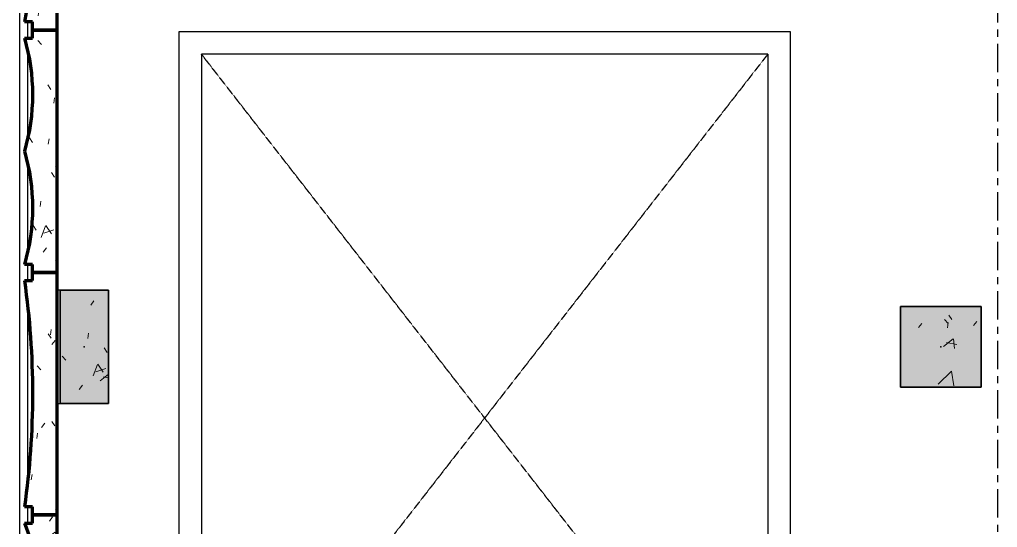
# Model space of a CAD drawing. Header units: millimetres. Extents: x -1379 to 1385823, y -4884429 to 548763.
# Drawn here: x 656428 to 662473, y -2366166 to -2363023 of the extents above; entities that cross this region are included whole.
import ezdxf
from ezdxf.enums import TextEntityAlignment as Align

# ---------------------------------------------------------------- set-up
doc = ezdxf.new("R2010")
doc.units = ezdxf.units.MM
for name, pattern in [('CENTER', [50.8, 31.75, -6.35, 6.35, -6.35]), ('HIDDEN', [0.375, 0.25, -0.125]), ('TA_GL_000.70000', [1.925, 0.7, -0.175, 0.175, -0.175, 0.7])]:
    doc.linetypes.add(name, pattern=pattern)
for name, color, linetype in [('000 - 0_SYM_DWG_GRIDLINE_MAIN_COLOR_251', 251, 'Continuous'), ('000 - 0_SYM_DWG_HIDDENlINE_MAIN_COLOR_251', 251, 'HIDDEN'), ('000 - 0_SYM_DWG_SLOPE-SYM_TEXT_COLOR_3', 3, 'Continuous'), ('000 - CONCRETE_COL_HATCH_', 251, 'Continuous'), ('000 - CONCRETE_PRECAST_CUT_COLOR_4', 4, 'Continuous'), ('000 - EXISTING_BUILDING_MAIN_COLOR_251', 251, 'Continuous'), ('000 - EXISTING_COLUMN_CUT_COLOR_5', 5, 'Continuous'), ('000 - EXISTING_PRECAST_MAIN_COLOR_1', 1, 'Continuous'), ('000 - GRID', 251, 'CENTER')]:
    doc.layers.add(name, color=color, linetype=linetype)
doc.styles.add('ARIAL', font='arial.ttf')
doc.styles.add('TA', font='', dxfattribs={"height": 4.5})
doc.styles.get('TA').set_extended_font_data('Cordia New')

# ---------------------------------------------------------------- blocks, each defined once
blk = doc.blocks.new('DPA_Rectangular - 300 x 700mm-V4-IV01 - EGRESS LEVEL PLAN')
at = {"layer": '000 - EXISTING_BUILDING_MAIN_COLOR_251', "lineweight": 9}
h = blk.add_hatch(dxfattribs=at)
h.set_pattern_fill('FP_12', color=256, style=0, pattern_type=2)
h.set_pattern_definition([(140, (-2307587, -228609), (63.75582, 728.7365), [76.2, -838.2]), (85, (-2307587, -228609), (-764.2276, -140.97162), [60.96, -670.56]), (190.451, (-2307581.7, -228548.26), (-700.46675, 587.77), [64.76, -712.36]), (136.184, (-2307790.2, -228609), (168.17096, 1084.31624), [114.3, -1257.3]), (186.636, (-2307776.2, -228518.6), (-989.70985, 949.6099), [97.14, -1068.54]), (81.184, (-2307790.2, -228609), (-989.70115, 949.62055), [91.44, -1005.84]), (111, (-2307739.4, -228507.4), (409.06057, 606.45787), [76.2, -838.2]), (56, (-2307739.4, -228507.4), (-736.75292, 247.20834), [60.96, -670.56]), (161.451, (-2307705.3, -228456.85), (-327.68547, 853.66825), [64.76, -712.36]), (127.5, (-2307587, -228609), (-338.22012, 12.354693), [33.528, -628.904, 33.528, -1320.292]), (127.5, (-2307587, -228609), (-338.22012, 12.354693), [-695.96, -647.192, 33.528, -639.572]), (97.5, (-2307587, -228609), (-400.722127, 267.278874), [33.528, -354.584, 33.528, -870.204]), (97.5, (-2307587, -228609), (-400.722127, 267.278874), [-421.64, -613.664, 33.528, -223.012]), (57.5, (-2307587, -228835.56), (22.915345, 542.36333), [33.528, -220.472, 33.528, -1810.512]), (57.5, (-2307587, -228835.56), (22.915345, 542.36333), [-287.528, -758.952, 33.528, -1018.032]), (47.5, (-2307587, -228937.16), (-101.70711, 592.51696), [33.528, -296.672, 33.528, -1239.52]), (47.5, (-2307587, -228937.16), (-101.70711, 592.51696), [-363.728, -492.76, 33.528, -713.232])])
h.paths.add_polyline_path([(150, -350), (150, 350), (-150, 350), (-150, -350), (27.2, -350)])
at = {"layer": '000 - EXISTING_BUILDING_MAIN_COLOR_251'}
for p, q in [((-150, 350), (150, 350)), ((-150, -350), (-150, 350)), ((150, 350), (150, -350)), ((150, -350), (-150, -350))]:
    blk.add_line(p, q, dxfattribs=at)
blk = doc.blocks.new('DPA_Rectangular - 500 x 500mm-V6-IV01 - EGRESS LEVEL PLAN')
at = {"layer": '000 - EXISTING_BUILDING_MAIN_COLOR_251', "lineweight": 9}
h = blk.add_hatch(dxfattribs=at)
h.set_pattern_fill('FP_15', color=256, style=0, pattern_type=2)
h.set_pattern_definition([(50, (-228609, 2312882), (728.7365, -63.75582), [76.2, -838.2]), (355, (-228609, 2312882), (-140.97162, 764.2276), [60.96, -670.56]), (100.451, (-228548.26, 2312876.7), (587.77, 700.46675), [64.76, -712.36]), (46.184, (-228609, 2313085.2), (1084.31624, -168.17096), [114.3, -1257.3]), (96.636, (-228518.6, 2313071.2), (949.6099, 989.70985), [97.14, -1068.54]), (351.184, (-228609, 2313085.2), (949.62055, 989.70115), [91.44, -1005.84]), (21, (-228507.4, 2313034.4), (606.45787, -409.06057), [76.2, -838.2]), (326, (-228507.4, 2313034.4), (247.20834, 736.75292), [60.96, -670.56]), (71.451, (-228456.85, 2313000.3), (853.66825, 327.68547), [64.76, -712.36]), (37.5, (-228609, 2312882), (12.354693, 338.22012), [33.528, -628.904, 33.528, -1320.292]), (37.5, (-228609, 2312882), (12.354693, 338.22012), [-695.96, -647.192, 33.528, -639.572]), (7.5, (-228609, 2312882), (267.278874, 400.722127), [33.528, -354.584, 33.528, -870.204]), (7.5, (-228609, 2312882), (267.278874, 400.722127), [-421.64, -613.664, 33.528, -223.012]), (327.5, (-228835.56, 2312882), (542.36333, -22.915345), [33.528, -220.472, 33.528, -1810.512]), (327.5, (-228835.56, 2312882), (542.36333, -22.915345), [-287.528, -758.952, 33.528, -1018.032]), (317.5, (-228937.16, 2312882), (592.51696, 101.70711), [33.528, -296.672, 33.528, -1239.52]), (317.5, (-228937.16, 2312882), (592.51696, 101.70711), [-363.728, -492.76, 33.528, -713.232])])
h.paths.add_polyline_path([(-250, -250), (250, -250), (250, 250), (-250, 250), (-250, 183.7)])
at = {"layer": '000 - EXISTING_BUILDING_MAIN_COLOR_251'}
for p, q in [((-250, 250), (250, 250)), ((-250, -250), (-250, 250)), ((250, 250), (250, -250)), ((250, -250), (-250, -250))]:
    blk.add_line(p, q, dxfattribs=at)
blk = doc.blocks.new('DPA_Curved type C_Left 1 - Curved Type C_Left-V44-IV01 - EGRESS LEVEL PLAN')
at = {"layer": '000 - EXISTING_PRECAST_MAIN_COLOR_1', "lineweight": 9}
h = blk.add_hatch(dxfattribs=at)
h.set_pattern_fill('FP_36', color=256, style=0, pattern_type=2)
h.set_pattern_definition([(50, (-225899, 2307417), (728.7365, -63.75582), [76.2, -838.2]), (355, (-225899, 2307417), (-140.97162, 764.2276), [60.96, -670.56]), (100.451, (-225838.26, 2307411.7), (587.77, 700.46675), [64.76, -712.36]), (46.184, (-225899, 2307620.2), (1084.31624, -168.17096), [114.3, -1257.3]), (96.636, (-225808.6, 2307606.2), (949.6099, 989.70985), [97.14, -1068.54]), (351.184, (-225899, 2307620.2), (949.62055, 989.70115), [91.44, -1005.84]), (21, (-225797.4, 2307569.4), (606.45787, -409.06057), [76.2, -838.2]), (326, (-225797.4, 2307569.4), (247.20834, 736.75292), [60.96, -670.56]), (71.451, (-225746.85, 2307535.3), (853.66825, 327.68547), [64.76, -712.36]), (37.5, (-225899, 2307417), (12.354693, 338.22012), [33.528, -628.904, 33.528, -1320.292]), (37.5, (-225899, 2307417), (12.354693, 338.22012), [-695.96, -647.192, 33.528, -639.572]), (7.5, (-225899, 2307417), (267.278874, 400.722127), [33.528, -354.584, 33.528, -870.204]), (7.5, (-225899, 2307417), (267.278874, 400.722127), [-421.64, -613.664, 33.528, -223.012]), (327.5, (-226125.56, 2307417), (542.36333, -22.915345), [33.528, -220.472, 33.528, -1810.512]), (327.5, (-226125.56, 2307417), (542.36333, -22.915345), [-287.528, -758.952, 33.528, -1018.032]), (317.5, (-226227.16, 2307417), (592.51696, 101.70711), [33.528, -296.672, 33.528, -1239.52]), (317.5, (-226227.16, 2307417), (592.51696, 101.70711), [-363.728, -492.76, 33.528, -713.232])])
h.paths.add_polyline_path([(-750, 0), (750, 0), (750, 150), (700, 150), (700, 200), (545.8, 172.2), (390, 155.4), (233.3, 149.8), (75.3, 155.6), (-79.1, 172.2), (-233.3, 200), (-309.1, 172.2), (-387.3, 155.4), (-469.7, 150), (-547.1, 155.6), (-624.9, 172.3), (-700, 200), (-700, 150), (-750, 150), (-750, 129.8)])
at = {"layer": '000 - EXISTING_PRECAST_MAIN_COLOR_1', "lineweight": 70}
for p, q in [((-700, 200), (-700, 150)), ((700, 150), (700, 200)), ((-700, 150), (-750, 150)), ((-750, 150), (-750, 0)), ((750, 150), (700, 150)), ((750, 0), (750, 150)), ((-750, 0), (750, 0))]:
    blk.add_line(p, q, dxfattribs=at)
for centre, radius, start, end in [((-466.7, 717.5), 567.7, 245.72937, 294.27063), ((233.3, 2346.1), 2196.2, 257.73193, 282.26807)]:
    blk.add_arc(centre, radius, start, end, dxfattribs=at)
blk = doc.blocks.new('DPA_Curved type B 1 - Curved Type B-V45-IV01 - EGRESS LEVEL PLAN')
at = {"layer": '000 - EXISTING_PRECAST_MAIN_COLOR_1', "lineweight": 9}
h = blk.add_hatch(dxfattribs=at)
h.set_pattern_fill('FP_37', color=256, style=0, pattern_type=2)
h.set_pattern_definition([(50, (-227399, 2307417), (728.7365, -63.75582), [76.2, -838.2]), (355, (-227399, 2307417), (-140.97162, 764.2276), [60.96, -670.56]), (100.451, (-227338.26, 2307411.7), (587.77, 700.46675), [64.76, -712.36]), (46.184, (-227399, 2307620.2), (1084.31624, -168.17096), [114.3, -1257.3]), (96.636, (-227308.6, 2307606.2), (949.6099, 989.70985), [97.14, -1068.54]), (351.184, (-227399, 2307620.2), (949.62055, 989.70115), [91.44, -1005.84]), (21, (-227297.4, 2307569.4), (606.45787, -409.06057), [76.2, -838.2]), (326, (-227297.4, 2307569.4), (247.20834, 736.75292), [60.96, -670.56]), (71.451, (-227246.85, 2307535.3), (853.66825, 327.68547), [64.76, -712.36]), (37.5, (-227399, 2307417), (12.354693, 338.22012), [33.528, -628.904, 33.528, -1320.292]), (37.5, (-227399, 2307417), (12.354693, 338.22012), [-695.96, -647.192, 33.528, -639.572]), (7.5, (-227399, 2307417), (267.278874, 400.722127), [33.528, -354.584, 33.528, -870.204]), (7.5, (-227399, 2307417), (267.278874, 400.722127), [-421.64, -613.664, 33.528, -223.012]), (327.5, (-227625.56, 2307417), (542.36333, -22.915345), [33.528, -220.472, 33.528, -1810.512]), (327.5, (-227625.56, 2307417), (542.36333, -22.915345), [-287.528, -758.952, 33.528, -1018.032]), (317.5, (-227727.16, 2307417), (592.51696, 101.70711), [33.528, -296.672, 33.528, -1239.52]), (317.5, (-227727.16, 2307417), (592.51696, 101.70711), [-363.728, -492.76, 33.528, -713.232])])
h.paths.add_polyline_path([(-740, 0), (750, 0), (750, 150), (700, 150), (700, 200), (585.1, 172.3), (468.1, 155.6), (350, 150), (231.9, 155.6), (114.9, 172.3), (0, 200), (-116.5, 172.1), (-231.9, 155.6), (-350, 150), (-468.1, 155.6), (-585.1, 172.3), (-700, 200), (-700, 150), (-750, 150), (-750, 0)])
at = {"layer": '000 - EXISTING_PRECAST_MAIN_COLOR_1', "lineweight": 70}
for p, q in [((-700, 200), (-700, 150)), ((700, 150), (700, 200)), ((-700, 150), (-750, 150)), ((-750, 150), (-750, 0)), ((750, 150), (700, 150)), ((750, 0), (750, 150)), ((-750, 0), (750, 0))]:
    blk.add_line(p, q, dxfattribs=at)
for centre in [(-350, 1400), (350, 1400)]:
    blk.add_arc(centre, 1250, 253.74023, 286.25977, dxfattribs=at)
blk = doc.blocks.new('DPA_Curved type A 1 - Curved Type A-V46-IV01 - EGRESS LEVEL PLAN')
at = {"layer": '000 - EXISTING_PRECAST_MAIN_COLOR_1', "lineweight": 9}
h = blk.add_hatch(dxfattribs=at)
h.set_pattern_fill('FP_38', color=256, style=0, pattern_type=2)
h.set_pattern_definition([(50, (-228899, 2307417), (728.7365, -63.75582), [76.2, -838.2]), (355, (-228899, 2307417), (-140.97162, 764.2276), [60.96, -670.56]), (100.451, (-228838.26, 2307411.7), (587.77, 700.46675), [64.76, -712.36]), (46.184, (-228899, 2307620.2), (1084.31624, -168.17096), [114.3, -1257.3]), (96.636, (-228808.6, 2307606.2), (949.6099, 989.70985), [97.14, -1068.54]), (351.184, (-228899, 2307620.2), (949.62055, 989.70115), [91.44, -1005.84]), (21, (-228797.4, 2307569.4), (606.45787, -409.06057), [76.2, -838.2]), (326, (-228797.4, 2307569.4), (247.20834, 736.75292), [60.96, -670.56]), (71.451, (-228746.85, 2307535.3), (853.66825, 327.68547), [64.76, -712.36]), (37.5, (-228899, 2307417), (12.354693, 338.22012), [33.528, -628.904, 33.528, -1320.292]), (37.5, (-228899, 2307417), (12.354693, 338.22012), [-695.96, -647.192, 33.528, -639.572]), (7.5, (-228899, 2307417), (267.278874, 400.722127), [33.528, -354.584, 33.528, -870.204]), (7.5, (-228899, 2307417), (267.278874, 400.722127), [-421.64, -613.664, 33.528, -223.012]), (327.5, (-229125.56, 2307417), (542.36333, -22.915345), [33.528, -220.472, 33.528, -1810.512]), (327.5, (-229125.56, 2307417), (542.36333, -22.915345), [-287.528, -758.952, 33.528, -1018.032]), (317.5, (-229227.16, 2307417), (592.51696, 101.70711), [33.528, -296.672, 33.528, -1239.52]), (317.5, (-229227.16, 2307417), (592.51696, 101.70711), [-363.728, -492.76, 33.528, -713.232])])
h.paths.add_polyline_path([(750, 0), (750, 150), (700, 150), (700, 200), (466.4, 172.2), (234, 155.6), (0, 150), (-234, 155.6), (-467.5, 172.3), (-700, 200), (-700, 150), (-750, 150), (-750, 0), (60, 0)])
at = {"layer": '000 - EXISTING_PRECAST_MAIN_COLOR_1', "lineweight": 70}
for p, q in [((-700, 200), (-700, 150)), ((700, 150), (700, 200)), ((-700, 150), (-750, 150)), ((-750, 150), (-750, 0)), ((750, 150), (700, 150)), ((750, 0), (750, 150)), ((-750, 0), (750, 0))]:
    blk.add_line(p, q, dxfattribs=at)
blk.add_arc((0, 5078.8), 4928.8, 261.83504, 278.16496, dxfattribs=at)
blk = doc.blocks.new('DPA_Curved type C_Left 1 - Curved Type C_Left-V47-IV01 - EGRESS LEVEL PLAN')
at = {"layer": '000 - EXISTING_PRECAST_MAIN_COLOR_1', "lineweight": 9}
h = blk.add_hatch(dxfattribs=at)
h.set_pattern_fill('FP_44', color=256, style=0, pattern_type=2)
h.set_pattern_definition([(50, (-230399, 2307417), (728.7365, -63.75582), [76.2, -838.2]), (355, (-230399, 2307417), (-140.97162, 764.2276), [60.96, -670.56]), (100.451, (-230338.26, 2307411.7), (587.77, 700.46675), [64.76, -712.36]), (46.184, (-230399, 2307620.2), (1084.31624, -168.17096), [114.3, -1257.3]), (96.636, (-230308.6, 2307606.2), (949.6099, 989.70985), [97.14, -1068.54]), (351.184, (-230399, 2307620.2), (949.62055, 989.70115), [91.44, -1005.84]), (21, (-230297.4, 2307569.4), (606.45787, -409.06057), [76.2, -838.2]), (326, (-230297.4, 2307569.4), (247.20834, 736.75292), [60.96, -670.56]), (71.451, (-230246.85, 2307535.3), (853.66825, 327.68547), [64.76, -712.36]), (37.5, (-230399, 2307417), (12.354693, 338.22012), [33.528, -628.904, 33.528, -1320.292]), (37.5, (-230399, 2307417), (12.354693, 338.22012), [-695.96, -647.192, 33.528, -639.572]), (7.5, (-230399, 2307417), (267.278874, 400.722127), [33.528, -354.584, 33.528, -870.204]), (7.5, (-230399, 2307417), (267.278874, 400.722127), [-421.64, -613.664, 33.528, -223.012]), (327.5, (-230625.56, 2307417), (542.36333, -22.915345), [33.528, -220.472, 33.528, -1810.512]), (327.5, (-230625.56, 2307417), (542.36333, -22.915345), [-287.528, -758.952, 33.528, -1018.032]), (317.5, (-230727.16, 2307417), (592.51696, 101.70711), [33.528, -296.672, 33.528, -1239.52]), (317.5, (-230727.16, 2307417), (592.51696, 101.70711), [-363.728, -492.76, 33.528, -713.232])])
h.paths.add_polyline_path([(-750, 0), (750, 0), (750, 150), (700, 150), (700, 200), (545.8, 172.2), (390, 155.4), (233.3, 149.8), (76.7, 155.4), (-79.1, 172.2), (-233.3, 200), (-309.1, 172.2), (-387.3, 155.4), (-466.7, 149.8), (-546.6, 155.5), (-628.1, 173.5), (-700, 200), (-700, 150), (-750, 150), (-750, 99.8)])
at = {"layer": '000 - EXISTING_PRECAST_MAIN_COLOR_1', "lineweight": 70}
for p, q in [((-700, 200), (-700, 150)), ((700, 150), (700, 200)), ((-700, 150), (-750, 150)), ((-750, 150), (-750, 0)), ((750, 150), (700, 150)), ((750, 0), (750, 150)), ((-750, 0), (750, 0))]:
    blk.add_line(p, q, dxfattribs=at)
for centre, radius, start, end in [((-466.7, 717.5), 567.7, 245.72937, 294.27063), ((233.3, 2346.1), 2196.2, 257.73193, 282.26807)]:
    blk.add_arc(centre, radius, start, end, dxfattribs=at)
blk = doc.blocks.new('*U3261')
at = {"layer": '000 - CONCRETE_COL_HATCH_'}
h = blk.add_hatch(dxfattribs=at)
h.set_pattern_fill('AR-CONC', color=256, scale=0.5)
h.set_pattern_definition([(50, (-1e-14, -6e-15), (3.5863, -0.31376), [0.375, -4.125]), (355, (-1e-14, -6e-15), (-0.693757, 3.76096), [0.3, -3.3]), (100.4514, (0.299, -0.026), (2.892544, 3.4472), [0.3187, -3.50571]), (46.1842, (-1e-14, 1), (5.336207, -0.827596), [0.5625, -6.1875]), (96.6356, (0.4447, 0.931), (4.67331, 4.87059), [0.47805, -5.25857]), (351.1842, (-1e-14, 1), (4.67331, 4.87059), [0.45, -4.95]), (21, (0.5, 0.75), (2.984535, -2.013094), [0.375, -4.125]), (326, (0.5, 0.75), (1.216577, 3.62575), [0.3, -3.3]), (71.4514, (0.7487, 0.5822), (4.201112, 1.612656), [0.3187, -3.50571]), (37.5, (-1e-14, -6e-15), (0.0607993, 1.6644693), [0, -3.26, 0, -3.35, 0, -3.3125]), (7.5, (-1e-14, -6e-15), (1.315348, 1.972059), [0, -1.91, 0, -3.185, 0, -1.2625]), (327.5, (-1.115, -6e-15), (2.669112, -0.1127744), [0, -1.25, 0, -3.9, 0, -5.175]), (317.5, (-1.615, -6e-15), (2.915931, 0.500525), [0, -1.625, 0, -2.59, 0, -3.675])])
h.paths.add_polyline_path([(-250, -250), (250, -250), (250, 250), (-250, 250)])
blk.add_point((0, 0))
at = {"layer": '000 - EXISTING_COLUMN_CUT_COLOR_5'}
blk.add_lwpolyline([(-250, -250), (250, -250), (250, 250), (-250, 250)], close=True, dxfattribs=at)
blk = doc.blocks.new('*U3263')
at = {"layer": '000 - CONCRETE_COL_HATCH_'}
h = blk.add_hatch(dxfattribs=at)
h.set_pattern_fill('AR-CONC', color=256, scale=0.5)
h.set_pattern_definition([(50, (0, 6e-15), (3.5863, -0.31376), [0.375, -4.125]), (355, (0, 6e-15), (-0.693757, 3.76096), [0.3, -3.3]), (100.4514, (0.299, -0.026), (2.892544, 3.4472), [0.3187, -3.50571]), (46.1842, (0, 1), (5.336207, -0.827596), [0.5625, -6.1875]), (96.6356, (0.4447, 0.931), (4.67331, 4.87059), [0.47805, -5.25857]), (351.1842, (0, 1), (4.67331, 4.87059), [0.45, -4.95]), (21, (0.5, 0.75), (2.984535, -2.013094), [0.375, -4.125]), (326, (0.5, 0.75), (1.216577, 3.62575), [0.3, -3.3]), (71.4514, (0.7487, 0.5822), (4.201112, 1.612656), [0.3187, -3.50571]), (37.5, (0, 6e-15), (0.0607993, 1.6644693), [0, -3.26, 0, -3.35, 0, -3.3125]), (7.5, (0, 6e-15), (1.315348, 1.9720586), [0, -1.91, 0, -3.185, 0, -1.2625]), (327.5, (-1.115, 6e-15), (2.669112, -0.1127744), [0, -1.25, 0, -3.9, 0, -5.175]), (317.5, (-1.615, 6e-15), (2.915931, 0.500525), [0, -1.625, 0, -2.59, 0, -3.675])])
h.paths.add_polyline_path([(-350, -150), (350, -150), (350, 150), (-350, 150)])
blk.add_point((0, 0))
at = {"layer": '000 - EXISTING_COLUMN_CUT_COLOR_5'}
blk.add_lwpolyline([(-350, -150), (350, -150), (350, 150), (-350, 150)], close=True, dxfattribs=at)
blk = doc.blocks.new('A$Cc52987c4')
at = {"layer": '000 - 0_SYM_DWG_HIDDENlINE_MAIN_COLOR_251'}
for p, q in [((15315, -5385), (10815, -1885)), ((10815, -5385), (15315, -1885))]:
    blk.add_line(p, q, dxfattribs=at)
at = {"layer": '000 - EXISTING_BUILDING_MAIN_COLOR_251'}
for p, q in [((135, -760), (16695, -760)), ((10615, -810), (10715, -810)), ((10798, -810), (11332, -810)), ((11498, -810), (12032, -810)), ((12115, -810), (12215, -810)), ((12382.6, -810), (13447.4, -810)), ((13615, -810), (13715, -810)), ((12275, -990), (5625, -990)), ((12275, -1310), (12275, -990)), ((16145, -990), (12975, -990)), ((12975, -990), (12975, -1310)), ((12275, -1310), (12975, -1310)), ((10675, -5525), (10675, -1745)), ((10675, -1745), (15455, -1745)), ((10815, -5385), (10815, -1885)), ((10815, -1885), (15315, -1885)), ((10815, -5385), (15315, -5385)), ((15455, -5525), (10675, -5525))]:
    blk.add_line(p, q, dxfattribs=at)
at = {"layer": '000 - CONCRETE_PRECAST_CUT_COLOR_4'}
for name, p in [('*U3263', (12625, -1160)), ('*U3261', (12625, -6455))]:
    blk.add_blockref(name, p, dxfattribs=at)
at = {"layer": '000 - EXISTING_BUILDING_MAIN_COLOR_251', "rotation": 270}
blk.add_blockref('DPA_Rectangular - 300 x 700mm-V4-IV01 - EGRESS LEVEL PLAN', (12625, -1160), dxfattribs=at)
at = {"layer": '000 - EXISTING_BUILDING_MAIN_COLOR_251'}
blk.add_blockref('DPA_Rectangular - 500 x 500mm-V6-IV01 - EGRESS LEVEL PLAN', (12625, -6455), dxfattribs=at)
at = {"layer": '000 - EXISTING_PRECAST_MAIN_COLOR_1'}
for name, p in [('DPA_Curved type C_Left 1 - Curved Type C_Left-V44-IV01 - EGRESS LEVEL PLAN', (9915, -990)), ('DPA_Curved type B 1 - Curved Type B-V45-IV01 - EGRESS LEVEL PLAN', (11415, -990)), ('DPA_Curved type A 1 - Curved Type A-V46-IV01 - EGRESS LEVEL PLAN', (12915, -990)), ('DPA_Curved type C_Left 1 - Curved Type C_Left-V47-IV01 - EGRESS LEVEL PLAN', (14415, -990))]:
    blk.add_blockref(name, p, dxfattribs=at)
blk = doc.blocks.new('*U1925')
at = {"layer": '000 - 0_SYM_DWG_GRIDLINE_MAIN_COLOR_251', "color": 0, "linetype": 'ByBlock', "ltscale": 5}
blk.add_line((30, 0), (-408.5, 0), dxfattribs=at)
at = {"style": 'TA', "flags": 1}
blk.add_attdef('LOCATION', (6, -6), '', height=4.5, rotation=270, dxfattribs=at)
at = {"layer": '000 - 0_SYM_DWG_SLOPE-SYM_TEXT_COLOR_3', "style": 'ARIAL'}
blk.add_attdef('GRID-HEAD', text='', height=4, rotation=180, dxfattribs=at).set_placement((50, 0), align=Align.MIDDLE_CENTER)
blk = doc.blocks.new('C-1-IV01_REV00_20260614-171844_LOPF_DIMS')
at = {"layer": '000 - GRID', "linetype": 'TA_GL_000.70000', "xscale": 50.00000000000004, "yscale": 50.00000000000004, "zscale": 50.00000000000004, "rotation": 180}
blk.add_blockref('*U1925', (0, -6805), dxfattribs=at)

msp = doc.modelspace()

# ---------------------------------------------------------------- block references
at = {"yscale": -1, "rotation": 270}
for name in ['C-1-IV01_REV00_20260614-171844_LOPF_DIMS', 'A$Cc52987c4']:
    msp.add_blockref(name, (655667.8, -2352423.5), dxfattribs=at)

doc.saveas('drawing.dxf')
